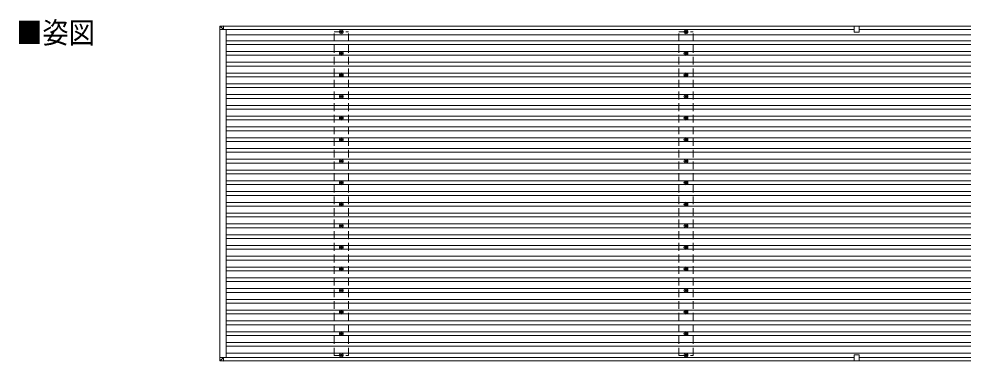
# Model space of a CAD drawing. Units: millimetres at full size, sheet at 1:60; details may follow other scales. Extents: x -16864 to 16864, y -11640 to 11640.
# Drawn here: x -2983 to 5786, y -1037 to 2138 of the extents above; entities that cross this region are included whole.
import ezdxf
from ezdxf.enums import TextEntityAlignment as Align

# ---------------------------------------------------------------- set-up
doc = ezdxf.new("R2010")
doc.units = ezdxf.units.MM
doc.header["$LTSCALE"] = 60
doc.linetypes.add('DASHED1', pattern=[1.8, 1.2, -0.6])
for name, color, linetype, lineweight in [('1-1', 2, 'Continuous', 9), ('1-2', 134, 'Continuous', 9), ('1-3', 5, 'Continuous', 5), ('1-4', 2, 'DASHED1', 9), ('1-5', 6, 'Continuous', 9)]:
    doc.layers.add(name, color=color, linetype=linetype, lineweight=lineweight)
doc.layers.add('1-7', color=7, linetype='Continuous')
doc.styles.add('ＭＳ ゴシック', font='')
doc.styles.get('ＭＳ ゴシック').set_extended_font_data('MS Gothic')

msp = doc.modelspace()

# ---------------------------------------------------------------- linework, layer by layer
at = {"layer": '1-1'}
for p, q in [((-1116.42, 2039.48), (-1116.42, -1002.73)), ((-1083.98, 2040.97), (4774.91, 2040.97)), ((-1083.95, 2069.97), (4774.91, 2069.97)), ((-1058.62, 2040.97), (-1058.62, -1005.03)), ((4819.91, 2069.97), (10708.52, 2069.97)), ((4819.91, 2040.97), (10708.49, 2040.97)), ((-1058.62, 1991.47), (10680.99, 1991.47)), ((-1058.62, -964.53), (10680.99, -964.53)), ((-1084.01, -1005.03), (4774.91, -1005.03)), ((-1081.91, -1034.03), (4774.91, -1034.03)), ((4819.91, -1005.03), (10708.49, -1005.03)), ((4819.91, -1034.03), (10708.52, -1034.03))]:
    msp.add_line(p, q, dxfattribs=at)
at = {"layer": '1-2'}
for p, q in [((-1058.62, 1935.47), (10680.99, 1935.47)), ((-1058.62, 1900.47), (10680.99, 1900.47)), ((-1058.62, 1835.47), (10680.99, 1835.47)), ((-1058.62, 1800.47), (10680.99, 1800.47)), ((-1058.62, 1735.47), (10680.99, 1735.47)), ((-1058.62, 1700.47), (10680.99, 1700.47)), ((-1058.62, 1635.47), (10680.99, 1635.47)), ((-1058.62, 1600.47), (10680.99, 1600.47)), ((-1058.62, 1535.47), (10680.99, 1535.47)), ((-1058.62, 1500.47), (10680.99, 1500.47)), ((-1058.62, 1435.47), (10680.99, 1435.47)), ((-1058.62, 1400.47), (10680.99, 1400.47)), ((-1058.62, 1335.47), (10680.99, 1335.47)), ((-1058.62, 1300.47), (10680.99, 1300.47)), ((-1058.62, 1235.47), (10680.99, 1235.47)), ((-1058.62, 1200.47), (10680.99, 1200.47)), ((-1058.62, 1135.47), (10680.99, 1135.47)), ((-1058.62, 1100.47), (10680.99, 1100.47)), ((-1058.62, 1035.47), (10680.99, 1035.47)), ((-1058.62, 1000.47), (10680.99, 1000.47)), ((-1058.62, 935.47), (10680.99, 935.47)), ((-1058.62, 900.47), (10680.99, 900.47)), ((-1058.62, 835.47), (10680.99, 835.47)), ((-1058.62, 800.47), (10680.99, 800.47)), ((-1058.62, 735.47), (10680.99, 735.47)), ((-1058.62, 700.47), (10680.99, 700.47)), ((-1058.62, 635.47), (10680.99, 635.47)), ((-1058.62, 600.47), (10680.99, 600.47)), ((-1058.62, 535.47), (10680.99, 535.47)), ((-1058.62, 500.47), (10680.99, 500.47)), ((-1058.62, 435.47), (10680.99, 435.47)), ((-1058.62, 400.47), (10680.99, 400.47)), ((-1058.62, 335.47), (10680.99, 335.47)), ((-1058.62, 300.47), (10680.99, 300.47)), ((-1058.62, 235.47), (10680.99, 235.47)), ((-1058.62, 200.47), (10680.99, 200.47)), ((-1058.62, 135.47), (10680.99, 135.47)), ((-1058.62, 100.47), (10680.99, 100.47)), ((-1058.62, 35.47), (10680.99, 35.47)), ((-1058.62, 0.47), (10680.99, 0.47)), ((-1058.62, -64.53), (10680.99, -64.53)), ((-1058.62, -99.53), (10680.99, -99.53)), ((-1058.62, -164.53), (10680.99, -164.53)), ((-1058.62, -199.53), (10680.99, -199.53)), ((-1058.62, -264.53), (10680.99, -264.53)), ((-1058.62, -299.53), (10680.99, -299.53)), ((-1058.62, -364.53), (10680.99, -364.53)), ((-1058.62, -399.53), (10680.99, -399.53)), ((-1058.62, -464.53), (10680.99, -464.53)), ((-1058.62, -499.53), (10680.99, -499.53)), ((-1058.62, -564.53), (10680.99, -564.53)), ((-1058.62, -599.53), (10680.99, -599.53)), ((-1058.62, -664.53), (10680.99, -664.53)), ((-1058.62, -699.53), (10680.99, -699.53)), ((-1058.62, -764.53), (10680.99, -764.53)), ((-1058.62, -799.53), (10680.99, -799.53)), ((-1058.62, -864.53), (10680.99, -864.53)), ((-1058.62, -899.53), (10680.99, -899.53))]:
    msp.add_line(p, q, dxfattribs=at)
at = {"layer": '1-3'}
for p, q in [((6, 2019.72), (1.58, 2019.72)), ((6, 2019.72), (1.58, 2019.72)), ((9.83, 2027.97), (9.83, 2023.55)), ((13.33, 2027.97), (13.33, 2023.55)), ((21.58, 2019.72), (17.16, 2019.72)), ((21.58, 2019.72), (17.16, 2019.72)), ((3206, 2019.72), (3201.58, 2019.72)), ((3206, 2019.72), (3201.58, 2019.72)), ((3209.83, 2027.97), (3209.83, 2023.55)), ((3213.33, 2027.97), (3213.33, 2023.55)), ((3221.58, 2019.72), (3217.16, 2019.72)), ((3221.58, 2019.72), (3217.16, 2019.72)), ((6, 2016.22), (1.58, 2016.22)), ((6, 2016.22), (1.58, 2016.22)), ((9.83, 2012.39), (9.83, 2007.97)), ((13.33, 2012.39), (13.33, 2007.97)), ((21.58, 2016.22), (17.16, 2016.22)), ((21.58, 2016.22), (17.16, 2016.22)), ((3206, 2016.22), (3201.58, 2016.22)), ((3206, 2016.22), (3201.58, 2016.22)), ((3209.83, 2012.39), (3209.83, 2007.97)), ((3213.33, 2012.39), (3213.33, 2007.97)), ((3221.58, 2016.22), (3217.16, 2016.22)), ((3221.58, 2016.22), (3217.16, 2016.22)), ((6, 1819.72), (1.58, 1819.72)), ((6, 1816.22), (1.58, 1816.22)), ((9.83, 1827.97), (9.83, 1823.55)), ((9.83, 1812.39), (9.83, 1807.97)), ((13.33, 1827.97), (13.33, 1823.55)), ((13.33, 1812.39), (13.33, 1807.97)), ((21.58, 1819.72), (17.16, 1819.72)), ((21.58, 1816.22), (17.16, 1816.22)), ((3206, 1819.72), (3201.58, 1819.72)), ((3206, 1816.22), (3201.58, 1816.22)), ((3209.83, 1827.97), (3209.83, 1823.55)), ((3209.83, 1812.39), (3209.83, 1807.97)), ((3213.33, 1827.97), (3213.33, 1823.55)), ((3213.33, 1812.39), (3213.33, 1807.97)), ((3221.58, 1819.72), (3217.16, 1819.72)), ((3221.58, 1816.22), (3217.16, 1816.22)), ((6, 1619.72), (1.58, 1619.72)), ((6, 1616.22), (1.58, 1616.22)), ((9.83, 1627.97), (9.83, 1623.55)), ((9.83, 1612.39), (9.83, 1607.97)), ((13.33, 1627.97), (13.33, 1623.55)), ((13.33, 1612.39), (13.33, 1607.97)), ((21.58, 1619.72), (17.16, 1619.72)), ((21.58, 1616.22), (17.16, 1616.22)), ((3206, 1619.72), (3201.58, 1619.72)), ((3206, 1616.22), (3201.58, 1616.22)), ((3209.83, 1627.97), (3209.83, 1623.55)), ((3209.83, 1612.39), (3209.83, 1607.97)), ((3213.33, 1627.97), (3213.33, 1623.55)), ((3213.33, 1612.39), (3213.33, 1607.97)), ((3221.58, 1619.72), (3217.16, 1619.72)), ((3221.58, 1616.22), (3217.16, 1616.22)), ((6, 1419.72), (1.58, 1419.72)), ((6, 1416.22), (1.58, 1416.22)), ((9.83, 1427.97), (9.83, 1423.55)), ((9.83, 1412.39), (9.83, 1407.97)), ((13.33, 1427.97), (13.33, 1423.55)), ((13.33, 1412.39), (13.33, 1407.97)), ((21.58, 1419.72), (17.16, 1419.72)), ((21.58, 1416.22), (17.16, 1416.22)), ((3206, 1419.72), (3201.58, 1419.72)), ((3206, 1416.22), (3201.58, 1416.22)), ((3209.83, 1427.97), (3209.83, 1423.55)), ((3209.83, 1412.39), (3209.83, 1407.97)), ((3213.33, 1427.97), (3213.33, 1423.55)), ((3213.33, 1412.39), (3213.33, 1407.97)), ((3221.58, 1419.72), (3217.16, 1419.72)), ((3221.58, 1416.22), (3217.16, 1416.22)), ((9.83, 1227.97), (9.83, 1223.55)), ((13.33, 1227.97), (13.33, 1223.55)), ((3209.83, 1227.97), (3209.83, 1223.55)), ((3213.33, 1227.97), (3213.33, 1223.55)), ((6, 1219.72), (1.58, 1219.72)), ((6, 1216.22), (1.58, 1216.22)), ((9.83, 1212.39), (9.83, 1207.97)), ((13.33, 1212.39), (13.33, 1207.97)), ((21.58, 1219.72), (17.16, 1219.72)), ((21.58, 1216.22), (17.16, 1216.22)), ((3206, 1219.72), (3201.58, 1219.72)), ((3206, 1216.22), (3201.58, 1216.22)), ((3209.83, 1212.39), (3209.83, 1207.97)), ((3213.33, 1212.39), (3213.33, 1207.97)), ((3221.58, 1219.72), (3217.16, 1219.72)), ((3221.58, 1216.22), (3217.16, 1216.22)), ((6, 1019.72), (1.58, 1019.72)), ((6, 1016.22), (1.58, 1016.22)), ((9.83, 1027.97), (9.83, 1023.55)), ((9.83, 1012.39), (9.83, 1007.97)), ((13.33, 1027.97), (13.33, 1023.55)), ((13.33, 1012.39), (13.33, 1007.97)), ((21.58, 1019.72), (17.16, 1019.72)), ((21.58, 1016.22), (17.16, 1016.22)), ((3206, 1019.72), (3201.58, 1019.72)), ((3206, 1016.22), (3201.58, 1016.22)), ((3209.83, 1027.97), (3209.83, 1023.55)), ((3209.83, 1012.39), (3209.83, 1007.97)), ((3213.33, 1027.97), (3213.33, 1023.55)), ((3213.33, 1012.39), (3213.33, 1007.97)), ((3221.58, 1019.72), (3217.16, 1019.72)), ((3221.58, 1016.22), (3217.16, 1016.22)), ((6, 819.72), (1.58, 819.72)), ((6, 816.22), (1.58, 816.22)), ((9.83, 827.97), (9.83, 823.55)), ((9.83, 812.39), (9.83, 807.97)), ((13.33, 827.97), (13.33, 823.55)), ((13.33, 812.39), (13.33, 807.97)), ((21.58, 819.72), (17.16, 819.72)), ((21.58, 816.22), (17.16, 816.22)), ((3206, 819.72), (3201.58, 819.72)), ((3206, 816.22), (3201.58, 816.22)), ((3209.83, 827.97), (3209.83, 823.55)), ((3209.83, 812.39), (3209.83, 807.97)), ((3213.33, 827.97), (3213.33, 823.55)), ((3213.33, 812.39), (3213.33, 807.97)), ((3221.58, 819.72), (3217.16, 819.72)), ((3221.58, 816.22), (3217.16, 816.22)), ((6, 619.72), (1.58, 619.72)), ((6, 616.22), (1.58, 616.22)), ((9.83, 627.97), (9.83, 623.55)), ((13.33, 627.97), (13.33, 623.55)), ((21.58, 619.72), (17.16, 619.72)), ((21.58, 616.22), (17.16, 616.22)), ((3206, 619.72), (3201.58, 619.72)), ((3206, 616.22), (3201.58, 616.22)), ((3209.83, 627.97), (3209.83, 623.55)), ((3213.33, 627.97), (3213.33, 623.55)), ((3221.58, 619.72), (3217.16, 619.72)), ((3221.58, 616.22), (3217.16, 616.22)), ((9.83, 612.39), (9.83, 607.97)), ((13.33, 612.39), (13.33, 607.97)), ((3209.83, 612.39), (3209.83, 607.97)), ((3213.33, 612.39), (3213.33, 607.97)), ((6, 419.72), (1.58, 419.72)), ((6, 416.22), (1.58, 416.22)), ((9.83, 427.97), (9.83, 423.55)), ((9.83, 412.39), (9.83, 407.97)), ((13.33, 427.97), (13.33, 423.55)), ((13.33, 412.39), (13.33, 407.97)), ((21.58, 419.72), (17.16, 419.72)), ((21.58, 416.22), (17.16, 416.22)), ((3206, 419.72), (3201.58, 419.72)), ((3206, 416.22), (3201.58, 416.22)), ((3209.83, 427.97), (3209.83, 423.55)), ((3209.83, 412.39), (3209.83, 407.97)), ((3213.33, 427.97), (3213.33, 423.55)), ((3213.33, 412.39), (3213.33, 407.97)), ((3221.58, 419.72), (3217.16, 419.72)), ((3221.58, 416.22), (3217.16, 416.22)), ((6, 219.72), (1.58, 219.72)), ((6, 216.22), (1.58, 216.22)), ((9.83, 227.97), (9.83, 223.55)), ((9.83, 212.39), (9.83, 207.97)), ((13.33, 227.97), (13.33, 223.55)), ((13.33, 212.39), (13.33, 207.97)), ((21.58, 219.72), (17.16, 219.72)), ((21.58, 216.22), (17.16, 216.22)), ((3206, 219.72), (3201.58, 219.72)), ((3206, 216.22), (3201.58, 216.22)), ((3209.83, 227.97), (3209.83, 223.55)), ((3209.83, 212.39), (3209.83, 207.97)), ((3213.33, 227.97), (3213.33, 223.55)), ((3213.33, 212.39), (3213.33, 207.97)), ((3221.58, 219.72), (3217.16, 219.72)), ((3221.58, 216.22), (3217.16, 216.22)), ((6, 19.72), (1.58, 19.72)), ((6, 16.22), (1.58, 16.22)), ((9.83, 27.97), (9.83, 23.55)), ((9.83, 12.39), (9.83, 7.97)), ((13.33, 27.97), (13.33, 23.55)), ((13.33, 12.39), (13.33, 7.97)), ((21.58, 19.72), (17.16, 19.72)), ((21.58, 16.22), (17.16, 16.22)), ((3206, 19.72), (3201.58, 19.72)), ((3206, 16.22), (3201.58, 16.22)), ((3209.83, 27.97), (3209.83, 23.55)), ((3209.83, 12.39), (3209.83, 7.97)), ((3213.33, 27.97), (3213.33, 23.55)), ((3213.33, 12.39), (3213.33, 7.97)), ((3221.58, 19.72), (3217.16, 19.72)), ((3221.58, 16.22), (3217.16, 16.22)), ((9.83, -172.03), (9.83, -176.45)), ((13.33, -172.03), (13.33, -176.45)), ((3209.83, -172.03), (3209.83, -176.45)), ((3213.33, -172.03), (3213.33, -176.45)), ((6, -180.28), (1.58, -180.28)), ((6, -183.78), (1.58, -183.78)), ((9.83, -187.61), (9.83, -192.03)), ((13.33, -187.61), (13.33, -192.03)), ((21.58, -180.28), (17.16, -180.28)), ((21.58, -183.78), (17.16, -183.78)), ((3206, -180.28), (3201.58, -180.28)), ((3206, -183.78), (3201.58, -183.78)), ((3209.83, -187.61), (3209.83, -192.03)), ((3213.33, -187.61), (3213.33, -192.03)), ((3221.58, -180.28), (3217.16, -180.28)), ((3221.58, -183.78), (3217.16, -183.78)), ((6, -380.28), (1.58, -380.28)), ((6, -383.78), (1.58, -383.78)), ((9.83, -372.03), (9.83, -376.45)), ((9.83, -387.61), (9.83, -392.03)), ((13.33, -372.03), (13.33, -376.45)), ((13.33, -387.61), (13.33, -392.03)), ((21.58, -380.28), (17.16, -380.28)), ((21.58, -383.78), (17.16, -383.78)), ((3206, -380.28), (3201.58, -380.28)), ((3206, -383.78), (3201.58, -383.78)), ((3209.83, -372.03), (3209.83, -376.45)), ((3209.83, -387.61), (3209.83, -392.03)), ((3213.33, -372.03), (3213.33, -376.45)), ((3213.33, -387.61), (3213.33, -392.03)), ((3221.58, -380.28), (3217.16, -380.28)), ((3221.58, -383.78), (3217.16, -383.78)), ((6, -580.28), (1.58, -580.28)), ((6, -583.78), (1.58, -583.78)), ((9.83, -572.03), (9.83, -576.45)), ((9.83, -587.61), (9.83, -592.03)), ((13.33, -572.03), (13.33, -576.45)), ((13.33, -587.61), (13.33, -592.03)), ((21.58, -580.28), (17.16, -580.28)), ((21.58, -583.78), (17.16, -583.78)), ((3206, -580.28), (3201.58, -580.28)), ((3206, -583.78), (3201.58, -583.78)), ((3209.83, -572.03), (3209.83, -576.45)), ((3209.83, -587.61), (3209.83, -592.03)), ((3213.33, -572.03), (3213.33, -576.45)), ((3213.33, -587.61), (3213.33, -592.03)), ((3221.58, -580.28), (3217.16, -580.28)), ((3221.58, -583.78), (3217.16, -583.78)), ((6, -780.28), (1.58, -780.28)), ((6, -783.78), (1.58, -783.78)), ((9.83, -772.03), (9.83, -776.45)), ((9.83, -787.61), (9.83, -792.03)), ((13.33, -772.03), (13.33, -776.45)), ((13.33, -787.61), (13.33, -792.03)), ((21.58, -780.28), (17.16, -780.28)), ((21.58, -783.78), (17.16, -783.78)), ((3206, -780.28), (3201.58, -780.28)), ((3206, -783.78), (3201.58, -783.78)), ((3209.83, -772.03), (3209.83, -776.45)), ((3209.83, -787.61), (3209.83, -792.03)), ((3213.33, -772.03), (3213.33, -776.45)), ((3213.33, -787.61), (3213.33, -792.03)), ((3221.58, -780.28), (3217.16, -780.28)), ((3221.58, -783.78), (3217.16, -783.78)), ((6, -980.28), (1.58, -980.28)), ((6, -983.78), (1.58, -983.78)), ((9.83, -972.03), (9.83, -976.45)), ((9.83, -987.61), (9.83, -992.03)), ((13.33, -972.03), (13.33, -976.45)), ((13.33, -987.61), (13.33, -992.03)), ((21.58, -980.28), (17.16, -980.28)), ((21.58, -983.78), (17.16, -983.78)), ((3206, -980.28), (3201.58, -980.28)), ((3206, -983.78), (3201.58, -983.78)), ((3209.83, -972.03), (3209.83, -976.45)), ((3209.83, -987.61), (3209.83, -992.03)), ((3213.33, -972.03), (3213.33, -976.45)), ((3213.33, -987.61), (3213.33, -992.03)), ((3221.58, -980.28), (3217.16, -980.28)), ((3221.58, -983.78), (3217.16, -983.78))]:
    msp.add_line(p, q, dxfattribs=at)
for centre, radius in [((11.58, 2017.97), 18.25), ((11.58, 2017.97), 18.25), ((11.58, 2017.97), 10.15), ((11.58, 2017.97), 10.15), ((11.58, 2017.97), 5.85), ((11.58, 2017.97), 5.85), ((11.58, 2017.97), 5.25), ((11.58, 2017.97), 5.25), ((3211.58, 2017.97), 18.25), ((3211.58, 2017.97), 18.25), ((3211.58, 2017.97), 10.15), ((3211.58, 2017.97), 10.15), ((3211.58, 2017.97), 5.85), ((3211.58, 2017.97), 5.85), ((3211.58, 2017.97), 5.25), ((3211.58, 2017.97), 5.25), ((11.58, 1817.97), 18.25), ((11.58, 1817.97), 10.15), ((11.58, 1817.97), 5.85), ((11.58, 1817.97), 5.25), ((3211.58, 1817.97), 18.25), ((3211.58, 1817.97), 10.15), ((3211.58, 1817.97), 5.85), ((3211.58, 1817.97), 5.25), ((11.58, 1617.97), 18.25), ((11.58, 1617.97), 10.15), ((11.58, 1617.97), 5.85), ((11.58, 1617.97), 5.25), ((3211.58, 1617.97), 18.25), ((3211.58, 1617.97), 10.15), ((3211.58, 1617.97), 5.85), ((3211.58, 1617.97), 5.25), ((11.58, 1417.97), 18.25), ((11.58, 1417.97), 10.15), ((11.58, 1417.97), 5.85), ((11.58, 1417.97), 5.25), ((3211.58, 1417.97), 18.25), ((3211.58, 1417.97), 10.15), ((3211.58, 1417.97), 5.85), ((3211.58, 1417.97), 5.25), ((11.58, 1217.97), 18.25), ((11.58, 1217.97), 10.15), ((3211.58, 1217.97), 18.25), ((3211.58, 1217.97), 10.15), ((11.58, 1217.97), 5.85), ((11.58, 1217.97), 5.25), ((3211.58, 1217.97), 5.85), ((3211.58, 1217.97), 5.25), ((11.58, 1017.97), 18.25), ((11.58, 1017.97), 10.15), ((11.58, 1017.97), 5.85), ((11.58, 1017.97), 5.25), ((3211.58, 1017.97), 18.25), ((3211.58, 1017.97), 10.15), ((3211.58, 1017.97), 5.85), ((3211.58, 1017.97), 5.25), ((11.58, 817.97), 18.25), ((11.58, 817.97), 10.15), ((11.58, 817.97), 5.85), ((11.58, 817.97), 5.25), ((3211.58, 817.97), 18.25), ((3211.58, 817.97), 10.15), ((3211.58, 817.97), 5.85), ((3211.58, 817.97), 5.25), ((11.58, 617.97), 18.25), ((11.58, 617.97), 10.15), ((11.58, 617.97), 5.85), ((11.58, 617.97), 5.25), ((3211.58, 617.97), 18.25), ((3211.58, 617.97), 10.15), ((3211.58, 617.97), 5.85), ((3211.58, 617.97), 5.25), ((11.58, 417.97), 18.25), ((11.58, 417.97), 10.15), ((11.58, 417.97), 5.85), ((11.58, 417.97), 5.25), ((3211.58, 417.97), 18.25), ((3211.58, 417.97), 10.15), ((3211.58, 417.97), 5.85), ((3211.58, 417.97), 5.25), ((11.58, 217.97), 18.25), ((11.58, 217.97), 10.15), ((11.58, 217.97), 5.85), ((11.58, 217.97), 5.25), ((3211.58, 217.97), 18.25), ((3211.58, 217.97), 10.15), ((3211.58, 217.97), 5.85), ((3211.58, 217.97), 5.25), ((11.58, 17.97), 18.25), ((11.58, 17.97), 10.15), ((11.58, 17.97), 5.85), ((11.58, 17.97), 5.25), ((3211.58, 17.97), 18.25), ((3211.58, 17.97), 10.15), ((3211.58, 17.97), 5.85), ((3211.58, 17.97), 5.25), ((11.58, -182.03), 18.25), ((11.58, -182.03), 10.15), ((3211.58, -182.03), 18.25), ((3211.58, -182.03), 10.15), ((11.58, -182.03), 5.85), ((11.58, -182.03), 5.25), ((3211.58, -182.03), 5.85), ((3211.58, -182.03), 5.25), ((11.58, -382.03), 18.25), ((11.58, -382.03), 10.15), ((11.58, -382.03), 5.85), ((11.58, -382.03), 5.25), ((3211.58, -382.03), 18.25), ((3211.58, -382.03), 10.15), ((3211.58, -382.03), 5.85), ((3211.58, -382.03), 5.25), ((11.58, -582.03), 18.25), ((11.58, -582.03), 10.15), ((11.58, -582.03), 5.85), ((11.58, -582.03), 5.25), ((3211.58, -582.03), 18.25), ((3211.58, -582.03), 10.15), ((3211.58, -582.03), 5.85), ((3211.58, -582.03), 5.25), ((11.58, -782.03), 18.25), ((11.58, -782.03), 10.15), ((11.58, -782.03), 5.85), ((11.58, -782.03), 5.25), ((3211.58, -782.03), 18.25), ((3211.58, -782.03), 10.15), ((3211.58, -782.03), 5.85), ((3211.58, -782.03), 5.25), ((11.58, -982.03), 18.25), ((3211.58, -982.03), 18.25), ((11.58, -982.03), 10.15), ((11.58, -982.03), 5.85), ((11.58, -982.03), 5.25), ((3211.58, -982.03), 10.15), ((3211.58, -982.03), 5.85), ((3211.58, -982.03), 5.25)]:
    msp.add_circle(centre, radius, dxfattribs=at)
at = {"layer": '1-4'}
for p, q in [((-55.42, 2017.97), (78.58, 2017.97)), ((-55.42, -984.78), (-55.42, 2017.97)), ((78.58, -984.78), (78.58, 2017.97)), ((3144.58, 2017.97), (3278.58, 2017.97)), ((3144.58, -984.78), (3144.58, 2017.97)), ((3278.58, -984.78), (3278.58, 2017.97)), ((4774.91, 2069.97), (4819.91, 2069.97)), ((-55.42, -984.78), (78.58, -984.78)), ((3144.58, -984.78), (3278.58, -984.78)), ((4774.91, -1034.03), (4819.91, -1034.03))]:
    msp.add_line(p, q, dxfattribs=at)
at = {"layer": '1-5'}
for p, q in [((-1118.26, 2039.48), (-1116.39, 2070.04)), ((-1116.39, 2039.48), (-1118.26, 2039.48)), ((-1114.53, 2069.92), (-1116.39, 2039.48)), ((-1116.39, 2039.48), (-1084.01, 2039.48)), ((-1114.51, 2071.91), (-1083.96, 2073.78)), ((-1083.99, 2071.88), (-1114.48, 2070.02)), ((-1084.01, 2039.48), (-1114.43, 2069.92)), ((-1083.99, 2071.88), (-1084.01, 2039.48)), ((-1083.98, 2039.51), (-1083.95, 2070.81)), ((-1081.89, 2073.78), (-1083.96, 2073.78)), ((-1083.95, 2071.28), (-1081.92, 2071.28)), ((-1083.95, 2071.16), (-1081.92, 2071.28)), ((-1081.91, 2070.82), (-1083.95, 2070.69)), ((-1083.95, 2070.48), (-1081.88, 2070.48)), ((-1081.91, 2070.48), (-1081.91, 2070.82)), ((-1081.88, 2072.85), (-1081.88, 2070.48)), ((4819.91, 2070.97), (4774.91, 2070.97)), ((4774.91, 2014.47), (4774.91, 2070.97)), ((4819.91, 2014.47), (4819.91, 2070.97)), ((4796.7, 2014.47), (4774.91, 2014.47)), ((4819.91, 2014.47), (4798.13, 2014.47)), ((-1118.26, -1002.73), (-1116.39, -1033.29)), ((-1116.39, -1002.73), (-1118.26, -1002.73)), ((-1116.39, -1002.73), (-1084.01, -1002.73)), ((-1114.53, -1033.17), (-1116.39, -1002.73)), ((-1114.51, -1035.16), (-1083.96, -1037.03)), ((-1083.99, -1035.13), (-1114.48, -1033.27)), ((-1084.01, -1002.73), (-1114.43, -1033.17)), ((-1083.99, -1035.13), (-1084.01, -1002.73)), ((-1083.98, -1002.76), (-1083.95, -1034.06)), ((-1081.89, -1037.03), (-1083.96, -1037.03)), ((-1083.95, -1033.73), (-1081.88, -1033.73)), ((-1081.91, -1034.06), (-1083.95, -1033.94)), ((-1083.95, -1034.41), (-1081.92, -1034.53)), ((-1083.95, -1034.53), (-1081.92, -1034.53)), ((-1081.91, -1033.73), (-1081.91, -1034.06)), ((-1081.88, -1036.1), (-1081.88, -1033.73)), ((4796.7, -978.53), (4774.91, -978.53)), ((4774.91, -978.53), (4774.91, -1035.03)), ((4819.91, -1035.03), (4774.91, -1035.03)), ((4819.91, -978.53), (4798.13, -978.53)), ((4819.91, -978.53), (4819.91, -1035.03))]:
    msp.add_line(p, q, dxfattribs=at)
for centre, radius, start, end in [((-1114.39, 2069.92), 2, 93.50293, 176.50293), ((-1108.4, 2177.69), 107.95, 265.75452, 266.7454), ((-1107.01, 2070.87), 7.58, 172.1116, 187.2478), ((4796.7, 2014.97), 0.5, 270, 315.573), ((4797.41, 2014.27), 0.5, 44.427, 135.573), ((4798.13, 2014.97), 0.5, 224.427, 270), ((-1108.4, -1140.94), 107.95, 93.2546, 94.24548), ((-1114.39, -1033.17), 2, 183.49707, 266.49707), ((-1107.01, -1034.12), 7.58, 172.7522, 187.8884), ((4796.7, -979.03), 0.5, 44.427, 90), ((4797.41, -978.33), 0.5, 224.427, 315.573), ((4798.13, -979.03), 0.5, 90, 135.573)]:
    msp.add_arc(centre, radius, start, end, dxfattribs=at)
for centre, major_axis, ratio, start_param, end_param in [((-1114.39, 2069.92), (-0.12, 2), 0.038822, 6.2823106, 7.8008448), ((-1083.96, 2071.78), (0, 2), 0.014285, 0, 1.5185342), ((-1083.95, 2070.78), (0, 0.501), 0.014285, 0, 1.5185342), ((-1081.92, 2070.78), (0, 0.501), 0.014308, 4.778368, 6.283186), ((-1081.89, 2072.78), (0, 1), 0.014308, 4.778368, 6.283186), ((-1114.39, -1033.17), (-0.12, -2), 0.038822, 4.7655258, 6.28406), ((-1083.96, -1035.03), (0, -2), 0.014285, 4.7646511, 6.2831853), ((-1083.95, -1034.03), (0, -0.501), 0.014285, 4.7646511, 6.2831853), ((-1081.92, -1034.03), (0, -0.501), 0.014308, 6.2831846, 7.7880026), ((-1081.89, -1036.03), (0, -1), 0.014308, 6.2831846, 7.7880026)]:
    msp.add_ellipse(centre, major_axis=major_axis, ratio=ratio, start_param=start_param, end_param=end_param, dxfattribs=at)

# ---------------------------------------------------------------- texts
at = {"layer": '1-7', "style": 'ＭＳ ゴシック', "width": 0.9}
msp.add_text('■姿図', height=197.9, dxfattribs=at).set_placement((-3007.5, 1851.79), align=Align.BOTTOM_LEFT)

doc.saveas('drawing.dxf')
